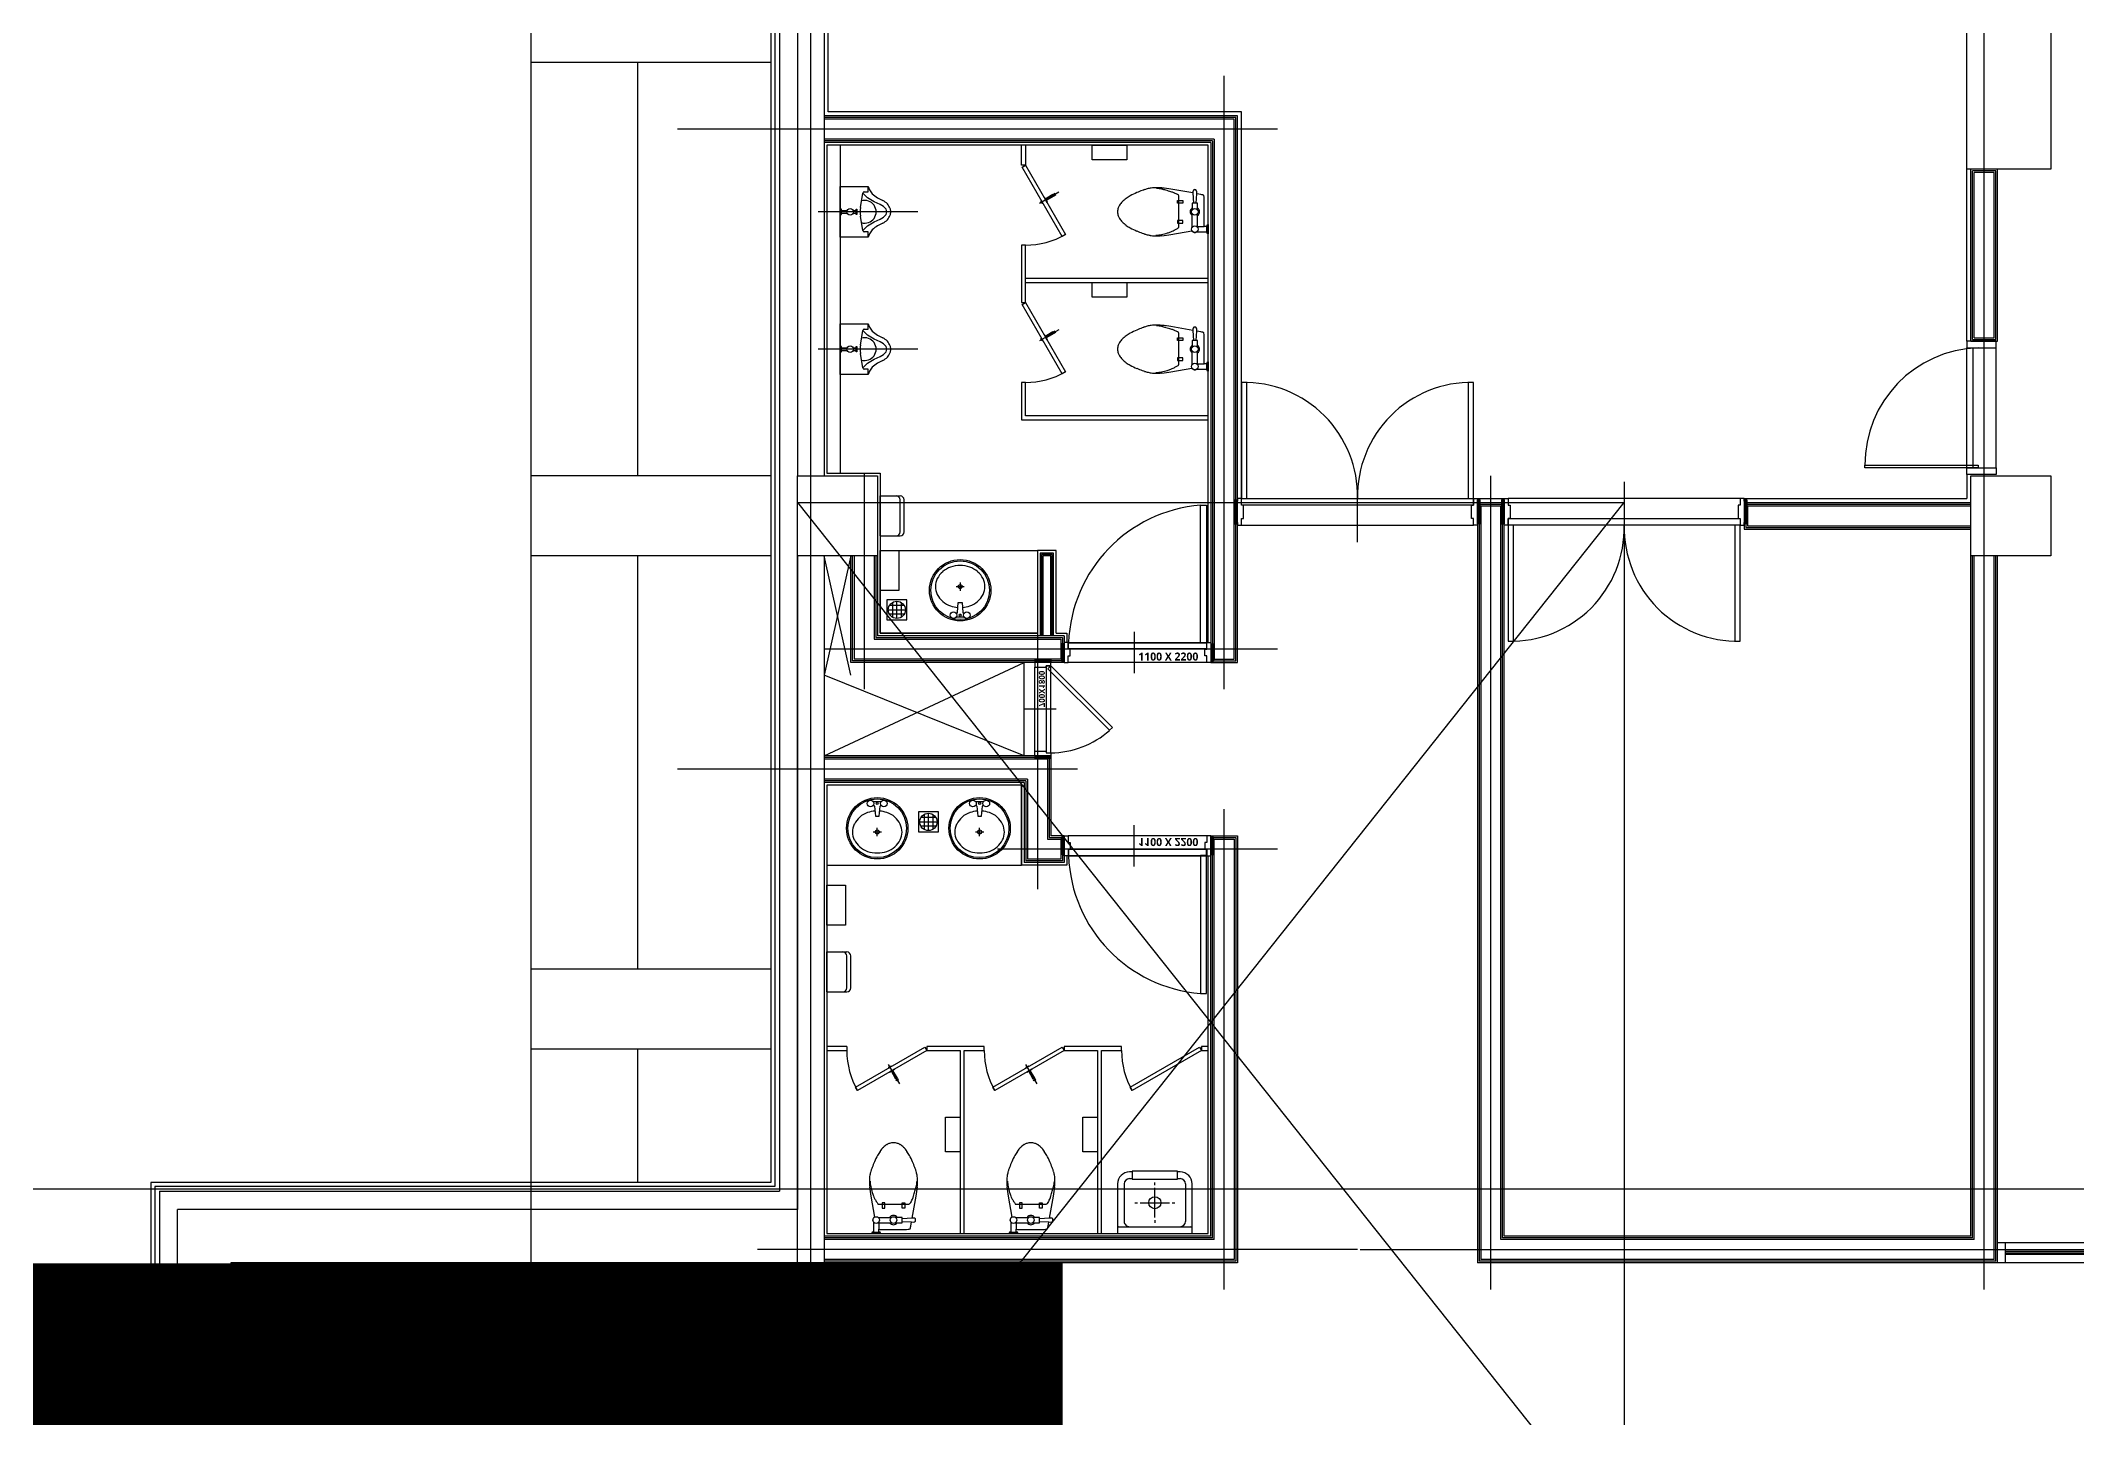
# Model space of a CAD drawing. Header units: millimetres. Extents: x 0 to 356400, y 0 to 68257.
# Drawn here: x 243047 to 243658, y 6732 to 7144 of the extents above; entities that cross this region are included whole.
import ezdxf
from ezdxf.enums import TextEntityAlignment as Align

# ---------------------------------------------------------------- set-up
doc = ezdxf.new("R2010")
doc.units = ezdxf.units.MM
doc.header["$LTSCALE"] = 75
doc.layers.add('8', color=8, linetype='Continuous')
doc.layers.add('G(그리드1)', color=185, linetype='Continuous', plot=False)
doc.styles.add('SHP-나눔bo', font='')
doc.styles.get('SHP-나눔bo').set_extended_font_data('NanumGothic', bold=True)

# ---------------------------------------------------------------- blocks, each defined once
blk = doc.blocks.new('G$C7369CDF7')
at = {"layer": '8'}
for p, q in [((14630, 15770), (14630, 38250)), ((14580, 34380), (14580, 20550)), ((14730, 34380), (14730, 20550)), ((14643, 20610), (14643, 21690)), ((14655, 20610), (14655, 21690)), ((14667, 20610), (14667, 21690)), ((2030, 20950), (6530, 20950)), ((6530, 20950), (6530, 20320)), ((8830, 20350), (8830, 20950)), ((8830, 20950), (9430, 20950)), ((9430, 20950), (9430, 20350)), ((14730, 20610), (14580, 20610)), ((7820, 20550), (6530, 20550)), ((6530, 20550), (6530, 20350)), ((7808, 20537), (6543, 20537)), ((6543, 20537), (6543, 20362)), ((7795, 20525), (6555, 20525)), ((6555, 20525), (6555, 20375)), ((7795, 20375), (7795, 20525)), ((7808, 20362), (7808, 20537)), ((7820, 20350), (7820, 20550)), ((7870, 20540), (7820, 20540)), ((7820, 20540), (7820, 20320)), ((8770, 20540), (7870, 20540)), ((7870, 20320), (7870, 20540)), ((8770, 20320), (8770, 20540)), ((8770, 20540), (8820, 20540)), ((8820, 20540), (8820, 20320)), ((14730, 20550), (9430, 20550)), ((14718, 20537), (9430, 20537)), ((14705, 20525), (9430, 20525)), ((14705, 20525), (14705, 16675)), ((14718, 20537), (14718, 16662)), ((14730, 20550), (14730, 16650)), ((14930, 20450), (530, 20450)), ((6530, 20320), (2030, 20320)), ((7820, 20350), (6530, 20350)), ((6530, 20350), (6530, 20320)), ((7820, 20320), (6530, 20320)), ((7808, 20362), (6543, 20362)), ((7795, 20375), (6555, 20375)), ((7820, 20320), (7870, 20320)), ((7870, 20365), (8770, 20365)), ((8770, 20320), (7870, 20320)), ((8750, 20404), (8770, 20404)), ((8750, 19554), (8750, 20404)), ((8770, 20404), (8770, 19554)), ((8820, 20320), (8770, 20320)), ((8820, 20320), (9000, 20320)), ((9430, 20350), (8830, 20350)), ((9000, 18650), (9000, 20320)), ((9030, 18650), (9030, 20350)), ((9043, 18662), (9043, 20350)), ((9055, 18675), (9055, 20350)), ((9205, 18675), (9205, 20350)), ((9218, 18662), (9218, 20350)), ((9230, 18650), (9230, 20350)), ((14555, 20375), (9430, 20375)), ((14543, 20362), (9430, 20362)), ((14530, 20350), (9430, 20350)), ((14530, 20350), (14530, 16850)), ((14543, 20362), (14543, 16837)), ((14555, 20375), (14555, 16825)), ((8770, 19554), (8750, 19554)), ((9020, 18650), (9000, 18650)), ((9000, 18650), (9000, 18620)), ((9010, 18670), (9010, 18650)), ((9010, 18670), (9190, 18670)), ((9010, 18660), (9190, 18660)), ((9010, 18650), (9190, 18650)), ((9030, 18670), (9030, 18650)), ((9030, 18650), (9230, 18650)), ((9043, 18662), (9218, 18662)), ((9055, 18675), (9205, 18675)), ((9170, 18670), (9170, 18650)), ((9200, 18650), (9180, 18650)), ((9190, 18670), (9190, 18650)), ((9200, 18620), (9200, 18650)), ((9000, 18620), (9000, 16880)), ((9000, 18620), (9050, 18620)), ((9050, 18620), (9050, 18605)), ((9050, 18605), (9150, 18605)), ((9150, 16880), (9150, 18620)), ((9150, 18620), (9200, 18620)), ((9150, 18605), (9150, 18620)), ((9150, 18620), (9200, 18620)), ((10070, 18620), (9200, 18620)), ((9200, 18620), (9200, 18580)), ((9200, 18620), (9200, 16880)), ((9200, 18580), (10070, 18580)), ((10070, 18580), (10070, 18620)), ((8874, 17750), (9200, 17750)), ((9030, 11550), (16830, 17750)), ((16830, 11550), (9030, 17750)), ((9030, 11550), (9030, 17750)), ((9030, 17750), (16830, 17750)), ((9000, 16850), (9000, 16880)), ((9000, 16880), (9050, 16880)), ((9000, 16640), (9000, 16860)), ((9020, 16850), (9000, 16850)), ((9010, 16850), (9190, 16850)), ((9010, 16830), (9010, 16850)), ((9010, 16840), (9190, 16840)), ((9010, 16830), (9190, 16830)), ((9030, 16650), (9030, 16850)), ((14530, 16850), (9030, 16850)), ((9030, 16830), (9030, 16850)), ((9043, 16662), (9043, 16837)), ((14543, 16837), (9043, 16837)), ((9050, 16880), (9050, 16895)), ((9050, 16895), (9150, 16895)), ((9055, 16675), (9055, 16825)), ((14555, 16825), (9055, 16825)), ((9150, 16895), (9150, 16880)), ((9200, 16880), (9150, 16880)), ((9150, 16880), (9200, 16880)), ((9170, 16830), (9170, 16850)), ((9200, 16850), (9180, 16850)), ((9190, 16830), (9190, 16850)), ((10070, 16920), (9200, 16920)), ((9200, 16920), (9200, 16880)), ((9200, 16880), (10070, 16880)), ((9200, 16880), (9200, 16850)), ((10070, 16880), (10070, 16920)), ((14930, 16750), (8830, 16750)), ((9000, 16620), (9000, 16650)), ((9000, 16650), (9020, 16650)), ((9010, 16670), (9010, 16650)), ((9190, 16670), (9010, 16670)), ((9190, 16660), (9010, 16660)), ((9190, 16650), (9010, 16650)), ((9030, 16670), (9030, 16650)), ((9030, 16650), (14730, 16650)), ((9043, 16662), (14718, 16662)), ((9055, 16675), (14705, 16675)), ((9170, 16670), (9170, 16650)), ((9180, 16650), (9200, 16650)), ((9190, 16670), (9190, 16650)), ((9200, 16650), (9200, 16620)), ((9000, 16620), (8130, 16620)), ((8130, 16620), (8130, 16580)), ((8130, 16580), (9000, 16580)), ((9000, 16580), (9000, 16620)), ((9000, 14880), (9000, 16620)), ((9000, 16620), (9050, 16620)), ((9050, 16620), (9000, 16620)), ((9050, 16620), (9050, 14880)), ((9050, 16605), (9050, 16620)), ((9150, 16605), (9050, 16605)), ((9200, 16620), (9150, 16620)), ((9150, 16620), (9150, 16605)), ((9200, 14880), (9200, 16620)), ((9327, 15750), (9000, 15750)), ((14630, 15750), (14630, 11250)), ((6230, 15150), (6230, 10650)), ((10130, 15150), (10130, 11750)), ((11630, 15150), (11630, 13050)), ((9000, 14880), (6100, 14880)), ((6100, 14880), (6100, 11780)), ((6130, 14850), (6130, 11750)), ((10230, 14850), (6130, 14850)), ((6143, 14837), (6143, 11750)), ((10218, 14837), (6143, 14837)), ((6155, 14825), (6155, 11750)), ((10205, 14825), (6155, 14825)), ((9000, 14920), (8130, 14920)), ((8130, 14920), (8130, 14880)), ((8130, 14880), (9000, 14880)), ((9000, 14880), (9000, 14920)), ((9050, 14880), (9000, 14880)), ((9050, 14880), (9000, 14880)), ((9000, 14880), (9000, 14850)), ((9000, 14850), (9020, 14850)), ((9190, 14850), (9010, 14850)), ((9010, 14830), (9010, 14850)), ((9190, 14840), (9010, 14840)), ((9190, 14830), (9010, 14830)), ((9030, 14830), (9030, 14850)), ((9150, 14895), (9050, 14895)), ((9050, 14895), (9050, 14880)), ((9150, 14880), (9150, 14895)), ((9200, 14880), (9150, 14880)), ((9170, 14830), (9170, 14850)), ((9180, 14850), (9200, 14850)), ((9190, 14830), (9190, 14850)), ((9200, 14850), (9200, 14880)), ((10205, 14675), (10205, 14825)), ((10218, 14662), (10218, 14837)), ((10230, 14650), (10230, 14850)), ((11530, 14650), (11530, 14850)), ((11530, 14850), (14730, 14850)), ((11543, 14662), (11543, 14837)), ((11543, 14837), (14718, 14837)), ((11555, 14675), (11555, 14825)), ((11555, 14825), (14705, 14825)), ((14705, 14825), (14705, 11750)), ((14718, 14837), (14718, 11750)), ((14730, 14850), (14730, 11750)), ((10430, 14750), (5830, 14750)), ((6305, 14675), (6305, 11750)), ((6305, 14675), (10205, 14675)), ((6318, 14662), (6318, 11750)), ((6318, 14662), (10218, 14662)), ((10090, 14670), (10220, 14670)), ((10090, 14650), (10090, 14670)), ((10090, 14660), (10220, 14660)), ((10110, 14650), (10110, 14670)), ((10200, 14650), (10200, 14670)), ((10220, 14650), (10220, 14670)), ((14930, 14750), (11330, 14750)), ((11670, 14670), (11540, 14670)), ((11540, 14650), (11540, 14670)), ((11670, 14660), (11540, 14660)), ((14543, 14662), (11543, 14662)), ((14555, 14675), (11555, 14675)), ((11560, 14650), (11560, 14670)), ((11650, 14650), (11650, 14670)), ((11670, 14650), (11670, 14670)), ((14543, 14662), (14543, 11750)), ((14555, 14675), (14555, 11750)), ((6330, 14650), (6330, 11750)), ((6330, 14650), (10230, 14650)), ((10080, 14630), (6350, 14630)), ((6350, 14630), (6350, 11770)), ((6709, 14516), (6680, 14350)), ((6715, 14544), (6700, 14545)), ((6700, 14515), (6709, 14516)), ((6709, 14516), (6785, 14520)), ((6720, 14575), (6715, 14544)), ((6785, 14540), (6715, 14544)), ((6850, 14600), (6775, 14600)), ((6835, 14550), (6785, 14550)), ((6785, 14550), (6785, 14510)), ((6785, 14510), (6835, 14510)), ((6925, 14600), (6850, 14600)), ((6965, 14550), (6865, 14550)), ((6965, 14510), (6865, 14510)), ((6945, 14630), (7015, 14630)), ((6945, 14630), (6950, 14620)), ((6950, 14620), (6960, 14620)), ((7000, 14620), (6960, 14620)), ((6960, 14620), (6960, 14599)), ((6960, 14545), (6960, 14599)), ((7020, 14350), (6992, 14508)), ((7000, 14545), (7000, 14620)), ((7000, 14620), (7010, 14620)), ((7010, 14620), (7015, 14630)), ((7350, 14630), (7350, 13260)), ((7380, 13260), (7380, 14630)), ((7739, 14516), (7710, 14350)), ((7745, 14544), (7730, 14545)), ((7730, 14515), (7739, 14516)), ((7739, 14516), (7815, 14520)), ((7750, 14575), (7745, 14544)), ((7815, 14540), (7745, 14544)), ((7880, 14600), (7805, 14600)), ((7865, 14550), (7815, 14550)), ((7815, 14550), (7815, 14510)), ((7815, 14510), (7865, 14510)), ((7955, 14600), (7880, 14600)), ((7995, 14550), (7895, 14550)), ((7995, 14510), (7895, 14510)), ((7975, 14630), (8045, 14630)), ((7975, 14630), (7980, 14620)), ((7980, 14620), (7990, 14620)), ((8030, 14620), (7990, 14620)), ((7990, 14620), (7990, 14599)), ((7990, 14545), (7990, 14599)), ((8050, 14350), (8022, 14508)), ((8030, 14545), (8030, 14620)), ((8030, 14620), (8040, 14620)), ((8040, 14620), (8045, 14630)), ((8380, 14630), (8380, 13260)), ((8410, 13230), (8410, 14630)), ((9049, 14617), (10083, 14617)), ((9049, 14572), (9049, 14617)), ((10083, 14572), (9049, 14572)), ((10080, 14620), (10080, 14650)), ((10080, 14650), (10100, 14650)), ((10080, 13580), (10080, 14620)), ((10130, 14620), (10080, 14620)), ((10083, 14617), (10083, 14572)), ((10083, 13583), (10083, 14617)), ((10083, 14617), (10128, 14617)), ((10090, 14650), (10220, 14650)), ((10128, 14617), (10128, 13583)), ((10130, 14605), (10130, 14620)), ((10180, 14605), (10130, 14605)), ((10230, 14620), (10180, 14620)), ((10180, 14620), (10180, 14605)), ((10210, 14650), (10230, 14650)), ((10230, 14650), (10230, 14620)), ((10230, 14620), (10230, 13580)), ((14530, 14650), (11530, 14650)), ((11550, 14650), (11530, 14650)), ((11530, 14650), (11530, 14620)), ((11530, 14620), (11530, 13580)), ((11530, 14620), (11580, 14620)), ((11670, 14650), (11540, 14650)), ((11580, 14620), (11580, 14605)), ((11580, 14605), (11630, 14605)), ((11630, 14605), (11630, 14620)), ((11630, 14620), (11680, 14620)), ((11632, 14617), (11632, 13583)), ((11677, 14617), (11632, 14617)), ((11680, 14650), (11660, 14650)), ((12711, 14617), (11677, 14617)), ((11677, 14617), (11677, 14572)), ((11677, 13583), (11677, 14617)), ((11677, 14572), (12711, 14572)), ((11680, 14620), (11680, 14650)), ((14510, 14630), (11680, 14630)), ((11680, 13580), (11680, 14620)), ((12711, 14572), (12711, 14617)), ((13110, 14630), (13110, 14580)), ((13110, 14580), (13140, 14580)), ((13114, 14565), (13140, 14580)), ((13414, 14045), (13114, 14565)), ((13140, 14580), (13140, 14630)), ((13140, 14580), (13440, 14060)), ((14510, 14510), (14140, 14510)), ((14510, 11770), (14510, 14630)), ((14510, 13950), (14510, 14510)), ((14530, 14650), (14530, 11750)), ((6850, 14410), (6735, 14410)), ((6765, 14400), (6765, 14440)), ((6765, 14440), (6785, 14440)), ((6785, 14400), (6765, 14400)), ((6785, 14440), (6785, 14400)), ((6965, 14410), (6850, 14410)), ((6915, 14440), (6915, 14400)), ((6935, 14440), (6915, 14440)), ((6915, 14400), (6935, 14400)), ((6935, 14400), (6935, 14440)), ((7880, 14410), (7765, 14410)), ((7795, 14400), (7795, 14440)), ((7795, 14440), (7815, 14440)), ((7815, 14400), (7795, 14400)), ((7815, 14440), (7815, 14400)), ((7995, 14410), (7880, 14410)), ((7945, 14440), (7945, 14400)), ((7965, 14440), (7945, 14440)), ((7945, 14400), (7965, 14400)), ((7965, 14400), (7965, 14440)), ((14050, 14400), (14045, 14400)), ((14045, 14400), (14045, 14060)), ((14050, 14420), (14050, 14400)), ((14105, 14400), (14050, 14400)), ((14100, 14400), (14100, 14420)), ((14105, 14060), (14105, 14400)), ((14140, 14460), (14420, 14460)), ((14280, 14360), (14280, 14380)), ((14460, 13960), (14460, 14500)), ((14150, 14230), (14130, 14230)), ((14390, 14230), (14170, 14230)), ((14280, 14120), (14280, 14340)), ((14410, 14230), (14430, 14230)), ((10000, 14075), (10310, 14075)), ((11760, 14075), (11450, 14075)), ((13440, 14060), (13414, 14045)), ((14045, 14060), (14050, 14060)), ((14050, 14060), (14105, 14060)), ((14050, 14060), (14050, 14040)), ((14100, 14040), (14100, 14060)), ((14280, 14080), (14280, 14100)), ((6350, 14020), (6460, 14020)), ((6350, 13760), (6350, 14020)), ((6460, 14020), (6460, 13760)), ((7380, 14020), (7490, 14020)), ((7380, 13760), (7380, 14020)), ((7490, 14020), (7490, 13760)), ((10716, 13912), (10254, 13450)), ((10716, 13912), (10738, 13891)), ((13140, 13980), (13110, 13980)), ((13110, 13980), (13110, 13550)), ((13140, 13830), (13140, 13980)), ((14140, 14000), (14420, 14000)), ((14140, 13950), (14510, 13950)), ((6460, 13760), (6350, 13760)), ((7490, 13760), (7380, 13760)), ((10738, 13891), (10276, 13428)), ((14510, 13830), (13140, 13830)), ((13140, 13800), (14510, 13800)), ((13140, 13550), (13140, 13800)), ((13640, 13690), (13640, 13800)), ((13640, 13800), (13900, 13800)), ((13900, 13800), (13900, 13690)), ((10180, 13595), (10130, 13595)), ((10130, 13595), (10130, 13580)), ((10180, 13580), (10180, 13595)), ((11030, 13650), (11030, 10650)), ((11580, 13580), (11580, 13595)), ((11580, 13595), (11630, 13595)), ((11630, 13595), (11630, 13580)), ((13900, 13690), (13640, 13690)), ((6500, 13260, 0), (7020, 13560, 0)), ((7035, 13534, 0), (6515, 13234, 0)), ((6704, 13510, 0), (6787, 13365, 0)), ((6714, 13479, 0), (6725, 13486, 0)), ((6714, 13479, 0), (6719, 13471, 0)), ((6719, 13471, 0), (6730, 13478, 0)), ((6720, 13472, 0), (6723, 13466, 0)), ((6721, 13466, 0), (6733, 13472, 0)), ((6721, 13466, 0), (6755, 13408, 0)), ((6725, 13486, 0), (6730, 13478, 0)), ((6729, 13477, 0), (6732, 13472, 0)), ((6733, 13472, 0), (6766, 13415, 0)), ((7020, 13560, 0), (7035, 13534, 0)), ((7530, 13260, 0), (8050, 13560, 0)), ((8065, 13534, 0), (7545, 13234, 0)), ((7734, 13510, 0), (7817, 13365, 0)), ((7744, 13479, 0), (7755, 13486, 0)), ((7744, 13479, 0), (7749, 13471, 0)), ((7749, 13471, 0), (7760, 13478, 0)), ((7750, 13472, 0), (7753, 13466, 0)), ((7751, 13466, 0), (7763, 13472, 0)), ((7751, 13466, 0), (7785, 13408, 0)), ((7755, 13486, 0), (7760, 13478, 0)), ((7759, 13477, 0), (7762, 13472, 0)), ((7763, 13472, 0), (7796, 13415, 0)), ((8050, 13560, 0), (8065, 13534, 0)), ((10010, 13490), (9390, 13490)), ((9390, 13490), (9390, 13350)), ((10030, 13470), (9410, 13470)), ((9410, 13470), (9410, 13370)), ((10030, 13461), (9420, 13461)), ((9420, 13461), (9420, 13380)), ((10030, 13451), (9429, 13451)), ((9429, 13451), (9429, 13389)), ((10010, 13490), (10010, 13570)), ((10010, 13570), (10080, 13570)), ((10030, 13550), (10030, 12150)), ((10030, 13550), (10230, 13550)), ((10043, 12138), (10043, 13537)), ((10043, 13537), (10218, 13537)), ((10055, 12125), (10055, 13525)), ((10055, 13525), (10205, 13525)), ((10130, 13580), (10080, 13580)), ((10080, 13580), (10080, 13550)), ((10080, 13550), (10100, 13550)), ((10128, 13583), (10083, 13583)), ((10090, 13550), (10090, 13530)), ((10090, 13550), (10220, 13550)), ((10090, 13540), (10220, 13540)), ((10090, 13530), (10220, 13530)), ((10110, 13550), (10110, 13530)), ((10230, 13580), (10180, 13580)), ((10200, 13550), (10200, 13530)), ((10205, 13525), (10205, 11975)), ((10210, 13550), (10230, 13550)), ((10210, 13450), (10230, 13450)), ((10210, 13450), (10210, 13330)), ((10210, 13440), (10230, 13440)), ((10218, 13537), (10218, 11963)), ((10220, 13550), (10220, 13530)), ((10220, 13450), (10220, 13330)), ((10230, 13550), (10230, 13580)), ((10230, 13550), (10230, 11950)), ((10254, 13450), (10230, 13450)), ((10230, 13450), (10230, 13330)), ((10230, 13450), (10230, 13330)), ((10254, 13450), (10276, 13428)), ((10254, 13415), (10254, 13450)), ((10254, 13450), (10254, 13415)), ((10907, 13450), (10254, 13450)), ((10580, 13490), (10580, 13252)), ((10907, 13415), (10907, 13450)), ((10907, 13450), (10930, 13450)), ((10907, 13415), (10907, 13450)), ((10930, 13450), (10930, 11750)), ((10930, 13450), (11530, 13450)), ((10930, 13450), (10950, 13450)), ((10930, 13450), (10930, 13330)), ((10930, 13440), (10930, 13330)), ((10930, 13440), (10950, 13440)), ((10940, 13450), (10940, 13330)), ((10943, 13438), (10943, 11750)), ((10943, 13438), (11543, 13438)), ((10950, 13450), (10950, 13330)), ((11530, 13550), (11530, 13580)), ((11530, 13580), (11580, 13580)), ((11530, 13550), (11530, 13450)), ((11530, 13550), (11730, 13550)), ((11550, 13550), (11530, 13550)), ((11540, 13550), (11540, 13530)), ((11670, 13550), (11540, 13550)), ((11670, 13540), (11540, 13540)), ((11670, 13530), (11540, 13530)), ((11543, 13438), (11543, 13537)), ((11543, 13537), (11718, 13537)), ((11555, 13425), (11555, 13525)), ((11555, 13525), (11705, 13525)), ((11560, 13550), (11560, 13530)), ((11630, 13580), (11680, 13580)), ((11632, 13583), (11677, 13583)), ((11650, 13550), (11650, 13530)), ((11680, 13550), (11660, 13550)), ((11670, 13550), (11670, 13530)), ((11680, 13580), (11680, 13550)), ((11680, 13570), (11750, 13570)), ((11705, 13525), (11705, 13275)), ((11718, 13537), (11718, 13263)), ((11730, 13550), (11730, 13250)), ((11750, 13570), (11750, 13230)), ((13110, 13550), (13140, 13550)), ((13114, 13535, 0), (13140, 13550, 0)), ((13414, 13015, 0), (13114, 13535, 0)), ((13140, 13550, 0), (13440, 13030, 0)), ((14396, 13441), (14230, 13470)), ((14395, 13450), (14396, 13441)), ((14396, 13441), (14400, 13365)), ((14420, 13365), (14424, 13436)), ((14424, 13436), (14425, 13450)), ((14455, 13430), (14424, 13436)), ((6742, 13401, 0), (6779, 13422, 0)), ((6742, 13400, 0), (6780, 13421, 0)), ((6742, 13401, 0), (6742, 13400, 0)), ((6767, 13379, 0), (6785, 13390, 0)), ((6768, 13377, 0), (6767, 13379, 0)), ((6787, 13388, 0), (6768, 13377, 0)), ((6768, 13377, 0), (6771, 13376, 0)), ((6786, 13385, 0), (6771, 13376, 0)), ((6779, 13422, 0), (6780, 13421, 0)), ((6787, 13388, 0), (6785, 13390, 0)), ((6787, 13388, 0), (6786, 13385, 0)), ((7772, 13401, 0), (7809, 13422, 0)), ((7772, 13400, 0), (7810, 13421, 0)), ((7772, 13401, 0), (7772, 13400, 0)), ((7797, 13379, 0), (7815, 13390, 0)), ((7798, 13377, 0), (7797, 13379, 0)), ((7817, 13388, 0), (7798, 13377, 0)), ((7798, 13377, 0), (7801, 13376, 0)), ((7816, 13385, 0), (7801, 13376, 0)), ((7809, 13422, 0), (7810, 13421, 0)), ((7817, 13388, 0), (7815, 13390, 0)), ((7817, 13388, 0), (7816, 13385, 0)), ((9390, 13350), (10030, 13350)), ((9390, 12170), (9390, 13350)), ((9390, 13350), (10010, 13350)), ((9410, 13370), (10030, 13370)), ((9420, 13380), (10030, 13380)), ((9429, 13389), (10030, 13389)), ((9830, 13350), (11930, 13350)), ((10010, 12170), (10010, 13350)), ((10010, 13350), (10010, 12170)), ((10210, 13350), (10230, 13350)), ((10210, 13330), (10230, 13330)), ((10230, 13330), (10265, 13330)), ((10265, 13415), (10254, 13415)), ((10254, 13415), (10907, 13415)), ((10265, 13330), (10265, 13415)), ((10913, 13330), (10265, 13330)), ((10895, 13415), (10907, 13415)), ((10895, 13330), (10895, 13415)), ((10930, 13330), (10895, 13330)), ((10930, 13350), (10950, 13350)), ((10930, 13330), (10950, 13330)), ((10955, 13425), (10955, 11750)), ((10955, 13425), (11555, 13425)), ((13390, 13347, 0), (13245, 13263, 0)), ((13257, 13282, 0), (13259, 13284, 0)), ((13257, 13282, 0), (13257, 13280, 0)), ((13268, 13264, 0), (13257, 13282, 0)), ((13259, 13284, 0), (13270, 13265, 0)), ((13281, 13308, 0), (13280, 13308, 0)), ((13280, 13308, 0), (13302, 13271, 0)), ((13281, 13308, 0), (13303, 13271, 0)), ((13346, 13329, 0), (13288, 13296, 0)), ((13353, 13317, 0), (13295, 13284, 0)), ((13346, 13329, 0), (13353, 13317, 0)), ((13352, 13330, 0), (13347, 13327, 0)), ((13360, 13337, 0), (13351, 13332, 0)), ((13351, 13332, 0), (13358, 13320, 0)), ((13357, 13321, 0), (13352, 13318, 0)), ((13366, 13325, 0), (13358, 13320, 0)), ((13360, 13337, 0), (13366, 13325, 0)), ((14280, 13365), (14280, 13385)), ((14280, 13385), (14320, 13385)), ((14320, 13365), (14280, 13365)), ((14290, 13300), (14290, 13415)), ((14290, 13185), (14290, 13300)), ((14320, 13385), (14320, 13365)), ((14430, 13365), (14390, 13365)), ((14390, 13365), (14390, 13315)), ((14390, 13185), (14390, 13285)), ((14430, 13315), (14430, 13365)), ((14430, 13185), (14430, 13285)), ((14480, 13300), (14480, 13375)), ((14480, 13225), (14480, 13300)), ((6350, 13260), (6500, 13260)), ((6500, 13230), (6350, 13230)), ((6500, 13260), (6500, 13230)), ((6515, 13234, 0), (6500, 13260, 0)), ((7100, 13260), (7100, 13230)), ((7530, 13260), (7100, 13260)), ((7100, 13230), (7530, 13230)), ((7530, 13230), (7530, 13260)), ((7545, 13234, 0), (7530, 13260, 0)), ((8130, 13260), (8130, 13230)), ((8380, 13260), (8130, 13260)), ((8130, 13230), (8410, 13230)), ((10930, 13250), (10230, 13250)), ((10930, 11750), (10230, 13250)), ((10930, 13250), (10325, 11750)), ((11105, 13275), (11105, 11750)), ((11105, 13275), (11705, 13275)), ((11118, 13263), (11118, 11750)), ((11118, 13263), (11718, 13263)), ((11130, 13250), (11130, 11750)), ((11130, 13250), (11730, 13250)), ((11150, 13230), (11150, 11770)), ((11150, 13230), (11750, 13230)), ((11750, 13230), (11150, 13230)), ((11150, 13230), (11150, 11770)), ((11750, 11770), (11750, 13230)), ((13265, 13264, 0), (13257, 13280, 0)), ((13268, 13264, 0), (13265, 13264, 0)), ((13268, 13264, 0), (13270, 13265, 0)), ((13303, 13271, 0), (13302, 13271, 0)), ((14230, 13130), (14388, 13158)), ((14320, 13235), (14280, 13235)), ((14280, 13235), (14280, 13215)), ((14280, 13215), (14320, 13215)), ((14320, 13215), (14320, 13235)), ((14425, 13190), (14479, 13190)), ((14425, 13150), (14500, 13150)), ((14500, 13190), (14479, 13190)), ((14510, 13205), (14500, 13200)), ((14500, 13200), (14500, 13190)), ((14500, 13150), (14500, 13190)), ((14500, 13150), (14500, 13140)), ((14500, 13140), (14510, 13135)), ((14510, 13205), (14510, 13135)), ((13440, 13030, 0), (13414, 13015, 0)), ((11273, 12887), (11273, 12945)), ((11301, 12942), (11301, 12945)), ((11301, 12887), (11301, 12890)), ((11382, 12930), (11306, 12937)), ((11306, 12895), (11382, 12902)), ((11382, 12902), (11382, 12930)), ((11531, 12916), (11469, 12916)), ((11500, 12885), (11500, 12947)), ((13140, 12950), (13110, 12950)), ((13110, 12950), (13110, 12520)), ((13140, 12800), (13140, 12950)), ((9630, 12770), (9692, 12770)), ((9660, 12739), (9660, 12801)), ((9779, 12784), (9855, 12791)), ((9779, 12756), (9779, 12784)), ((9855, 12749), (9779, 12756)), ((9860, 12796), (9860, 12799)), ((9860, 12741), (9860, 12744)), ((9888, 12741), (9888, 12799)), ((14510, 12800), (13140, 12800)), ((13140, 12770), (14510, 12770)), ((13140, 12520), (13140, 12770)), ((13640, 12660), (13640, 12770)), ((13640, 12770), (13900, 12770)), ((13900, 12770), (13900, 12660)), ((11350, 12607), (11350, 12457)), ((11500, 12607), (11350, 12607)), ((11489, 12532), (11360, 12532)), ((11369, 12565), (11481, 12565)), ((11392, 12588), (11392, 12476)), ((11425, 12468), (11425, 12597)), ((11457, 12588), (11457, 12476)), ((11500, 12457), (11500, 12607)), ((13110, 12520), (13140, 12520)), ((13114, 12505, 0), (13140, 12520, 0)), ((13140, 12520, 0), (13440, 12000, 0)), ((13900, 12660), (13640, 12660)), ((6850, 12452), (6850, 11705)), ((7880, 12452), (7880, 11705)), ((9760, 12370), (9760, 12220)), ((9910, 12370), (9760, 12370)), ((9910, 12220), (9910, 12370)), ((11350, 12457), (11500, 12457)), ((11369, 12500), (11481, 12500)), ((13414, 11985, 0), (13114, 12505, 0)), ((14396, 12411), (14230, 12440)), ((14290, 12270), (14290, 12385)), ((14395, 12420), (14396, 12411)), ((14396, 12411), (14400, 12335)), ((14420, 12335), (14424, 12406)), ((14424, 12406), (14425, 12420)), ((14455, 12400), (14424, 12406)), ((6830, 12215), (6810, 12195)), ((6850, 12220), (6830, 12215)), ((6870, 12215), (6850, 12220)), ((6890, 12195), (6870, 12215)), ((7860, 12215), (7840, 12195)), ((7880, 12220), (7860, 12215)), ((7900, 12215), (7880, 12220)), ((7920, 12195), (7900, 12215)), ((8980, 12170), (8980, 12320)), ((9250, 12350), (9010, 12350)), ((9250, 12320), (9010, 12320)), ((9280, 12170), (9280, 12320)), ((9390, 12170), (9390, 12310)), ((9390, 12310), (9690, 12310)), ((9690, 12310), (9690, 12170)), ((9760, 12220), (9910, 12220)), ((9900, 12295), (9771, 12295)), ((9779, 12327), (9891, 12327)), ((9779, 12263), (9891, 12263)), ((9803, 12351), (9803, 12239)), ((9835, 12230), (9835, 12360)), ((9867, 12351), (9867, 12239)), ((13390, 12317, 0), (13245, 12233, 0)), ((13257, 12252, 0), (13259, 12254, 0)), ((13257, 12252, 0), (13257, 12250, 0)), ((13268, 12234, 0), (13257, 12252, 0)), ((13265, 12234, 0), (13257, 12250, 0)), ((13259, 12254, 0), (13270, 12235, 0)), ((13268, 12234, 0), (13265, 12234, 0)), ((13268, 12234, 0), (13270, 12235, 0)), ((13281, 12278, 0), (13280, 12278, 0)), ((13280, 12278, 0), (13302, 12241, 0)), ((13281, 12278, 0), (13303, 12241, 0)), ((13346, 12299, 0), (13288, 12266, 0)), ((13353, 12287, 0), (13295, 12254, 0)), ((13303, 12241, 0), (13302, 12241, 0)), ((13346, 12299, 0), (13353, 12287, 0)), ((13352, 12300, 0), (13347, 12297, 0)), ((13360, 12307, 0), (13351, 12302, 0)), ((13351, 12302, 0), (13358, 12290, 0)), ((13357, 12291, 0), (13352, 12288, 0)), ((13366, 12295, 0), (13358, 12290, 0)), ((13360, 12307, 0), (13366, 12295, 0)), ((14280, 12335), (14280, 12355)), ((14280, 12355), (14320, 12355)), ((14320, 12335), (14280, 12335)), ((14290, 12155), (14290, 12270)), ((14320, 12355), (14320, 12335)), ((14430, 12335), (14390, 12335)), ((14390, 12335), (14390, 12285)), ((14390, 12155), (14390, 12255)), ((14430, 12285), (14430, 12335)), ((14430, 12155), (14430, 12255)), ((14480, 12270), (14480, 12345)), ((14480, 12195), (14480, 12270)), ((6700, 12080), (6660, 12080)), ((6660, 11870), (6660, 12080)), ((6700, 12050), (6700, 12080)), ((6745, 12075), (6710, 12040)), ((6775, 12125), (6745, 12075)), ((6795, 12170), (6775, 12125)), ((6810, 12195), (6795, 12170)), ((6905, 12170), (6890, 12195)), ((6925, 12125), (6905, 12170)), ((6955, 12075), (6925, 12125)), ((6990, 12040), (6955, 12075)), ((7040, 12080), (7000, 12080)), ((7000, 12080), (7000, 12050)), ((7040, 12080), (7040, 11870)), ((7730, 12080), (7690, 12080)), ((7690, 11870), (7690, 12080)), ((7730, 12050), (7730, 12080)), ((7775, 12075), (7740, 12040)), ((7805, 12125), (7775, 12075)), ((7825, 12170), (7805, 12125)), ((7840, 12195), (7825, 12170)), ((7935, 12170), (7920, 12195)), ((7955, 12125), (7935, 12170)), ((7985, 12075), (7955, 12125)), ((8020, 12040), (7985, 12075)), ((8070, 12080), (8030, 12080)), ((8030, 12080), (8030, 12050)), ((8070, 12080), (8070, 11870)), ((8810, 11770), (8810, 12170)), ((8810, 12170), (10010, 12170)), ((8830, 11550), (8830, 12150)), ((8830, 12150), (9430, 12150)), ((9280, 12170), (8980, 12170)), ((9690, 12170), (9390, 12170)), ((10010, 12170), (9390, 12170)), ((9430, 12150), (10030, 12150)), ((9430, 12150), (9430, 11550)), ((9430, 12138), (10043, 12138)), ((9430, 12125), (10055, 12125)), ((11273, 12119), (11273, 12178)), ((11301, 12175), (11301, 12178)), ((11301, 12119), (11301, 12122)), ((11382, 12162), (11306, 12170)), ((11306, 12127), (11382, 12134)), ((11382, 12134), (11382, 12162)), ((11531, 12148), (11469, 12148)), ((11500, 12117), (11500, 12179)), ((14230, 12100), (14388, 12128)), ((14320, 12205), (14280, 12205)), ((14280, 12205), (14280, 12185)), ((14280, 12185), (14320, 12185)), ((14320, 12185), (14320, 12205)), ((14425, 12160), (14479, 12160)), ((14425, 12120), (14500, 12120)), ((14500, 12160), (14479, 12160)), ((14510, 12175), (14500, 12170)), ((14500, 12170), (14500, 12160)), ((14500, 12120), (14500, 12160)), ((14500, 12120), (14500, 12110)), ((14500, 12110), (14510, 12105)), ((14510, 12175), (14510, 12105)), ((6819, 12022), (6710, 12040)), ((6830, 11990), (6830, 11995)), ((6830, 11995), (6870, 11995)), ((6870, 11990), (6830, 11990)), ((6840, 11968), (6840, 11990)), ((6840, 11870), (6840, 11922)), ((6860, 11965), (6860, 11990)), ((6860, 11870), (6860, 11922)), ((6870, 11995), (6870, 11990)), ((6990, 12040), (6882, 12022)), ((7849, 12022), (7740, 12040)), ((7860, 11990), (7860, 11995)), ((7860, 11995), (7900, 11995)), ((7900, 11990), (7860, 11990)), ((7870, 11968), (7870, 11990)), ((7870, 11870), (7870, 11922)), ((7890, 11965), (7890, 11990)), ((7890, 11870), (7890, 11922)), ((7900, 11995), (7900, 11990)), ((8020, 12040), (7912, 12022)), ((8810, 12050), (10430, 12050)), ((9430, 11975), (10205, 11975)), ((10218, 11963), (9430, 11963)), ((10325, 11950), (9430, 11750)), ((9430, 11950), (10325, 11750)), ((10230, 11950), (9430, 11950)), ((11900, 11770), (11900, 11910)), ((11900, 11910), (12200, 11910)), ((12200, 11910), (12200, 11770)), ((12400, 11770), (12400, 11920)), ((12670, 11950), (12430, 11950)), ((12670, 11920), (12430, 11920)), ((12700, 11770), (12700, 11920)), ((13110, 11920), (13110, 11770)), ((13110, 11920), (13140, 11920)), ((13140, 11770), (13140, 11920)), ((13440, 12000, 0), (13414, 11985, 0)), ((6100, 11780), (3560, 11780)), ((6350, 11870), (8810, 11870)), ((6350, 11770), (8810, 11770)), ((7040, 11870), (6660, 11870)), ((6870, 11880), (6830, 11880)), ((6830, 11880), (6830, 11870)), ((6870, 11870), (6870, 11880)), ((8070, 11870), (7690, 11870)), ((7900, 11880), (7860, 11880)), ((7860, 11880), (7860, 11870)), ((7900, 11870), (7900, 11880)), ((11150, 11770), (14510, 11770)), ((11150, 11770), (11750, 11770)), ((12200, 11770), (11900, 11770)), ((12700, 11770), (12400, 11770)), ((14750, 11650), (530, 11650)), ((2030, 11750), (8830, 11750)), ((8800, 11750), (8830, 11750)), ((9430, 11750), (14730, 11750)), ((14730, 11750), (14730, 7300)), ((2030, 11550), (8830, 11550)), ((9430, 11550), (8830, 11550)), ((16830, 11550), (9030, 11550)), ((9430, 11550), (14330, 11550)), ((14330, 11550), (14330, 6900)), ((1230, 11350), (14130, 11350)), ((1260, 11380), (14160, 11380)), ((1295, 11415), (14195, 11415)), ((5730, 11350), (5730, 9550)), ((8830, 11350), (8830, 10350)), ((9430, 11350), (9430, 10350)), ((12530, 11350), (12530, 9550)), ((13130, 11350), (13130, 9550)), ((14130, 11350), (14130, 6700)), ((14160, 11380), (14160, 6730)), ((14195, 6765), (14195, 11415)), ((5730, 10350), (8830, 10350)), ((8830, 10350), (8830, 9550)), ((9430, 10350), (12530, 10350)), ((9430, 10350), (9430, 9550)), ((13130, 10350), (14130, 10350)), ((1230, 9550), (16830, 9550)), ((1230, 9550), (14130, 9550)), ((17780, 9250), (15330, 9250)), ((14730, 7300), (16830, 7300)), ((16830, 6900), (14330, 6900)), ((14160, 6730), (16830, 6730)), ((14195, 6765), (16830, 6765)), ((14130, 6700), (16830, 6700))]:
    blk.add_line(p, q, dxfattribs=at)
for centre, radius in [((6850, 14530), 25), ((6980, 14530), 25), ((7880, 14530), 25), ((8010, 14530), 25), ((14280, 14230), 45), ((14410, 13300), 25), ((11473, 12916), 230), ((11473, 12916), 220), ((14410, 13170), 25), ((9688, 12770), 230), ((9688, 12770), 220), ((11287, 12966), 25), ((9874, 12820), 25), ((11287, 12866), 25), ((11287, 12916), 8), ((11500, 12916), 15), ((9660, 12770), 15), ((9874, 12720), 25), ((9874, 12770), 8), ((11425, 12532), 64.7), ((11473, 12148), 230), ((11473, 12148), 220), ((9835, 12295), 64.7), ((11287, 12198), 25), ((14410, 12270), 25), ((11287, 12098), 25), ((11287, 12148), 8), ((11500, 12148), 15), ((14410, 12140), 25), ((6850, 11945), 25), ((7880, 11945), 25)]:
    blk.add_circle(centre, radius, dxfattribs=at)
for centre, radius, start, end in [((8744, 20429), 874, 181.6081, 270.4388), ((9220, 18600), 850, 268.6521, 1.3479), ((9220, 16900), 850, 358.6521, 91.3479), ((8980, 16600), 850, 178.6521, 271.3479), ((8980, 14900), 850, 88.6521, 181.3479), ((6699, 14530), 15, 86.6335, 273.3665), ((6967, 14530), 251, 165.9638, 169.6403), ((6743, 14586), 20, 152.9263, 165.9638), ((6730, 14593), 5.01, 95.7106, 152.9263), ((6775, 14137), 463, 90, 95.7106), ((6850, 14530), 35, 34.8499, 145.1501), ((6850, 14530), 35, 214.8499, 325.1501), ((6925, 14137), 463, 85.6617, 90), ((6980, 14530), 25, 298.9372, 36.8699), ((7729, 14530), 15, 86.6335, 273.3665), ((7997, 14530), 251, 165.9638, 169.6403), ((7773, 14586), 20, 152.9263, 165.9638), ((7760, 14593), 5.01, 95.7106, 152.9263), ((7805, 14137), 463, 90, 95.7106), ((7880, 14530), 35, 34.8499, 145.1501), ((7880, 14530), 35, 214.8499, 325.1501), ((7955, 14137), 463, 85.6617, 90), ((8010, 14530), 25, 298.9372, 36.8699), ((10122, 14657), 1075, 184.5299, 267.8035), ((11639, 14657), 1075, 272.1965, 355.4701), ((14140, 14420), 90, 90, 180), ((14470, 14500), 10, 90, 180), ((7444, 14218), 775, 170.1534, 175.2364), ((7712, 14021), 1064, 161.9714, 164.0546), ((7236, 14176), 564, 159.444, 161.9714), ((6981, 14271), 291, 155.9278, 159.444), ((6765, 14368), 54.8, 135, 155.9278), ((6735, 14398), 12.3, 90, 135), ((6965, 14406), 3.54, 36.8699, 90), ((6829, 14304), 174, 29.5675, 36.8699), ((6567, 14156), 475, 26.5651, 29.5675), ((6721, 14233), 303, 22.8053, 26.5651), ((6784, 14259), 234, 15.9454, 22.8053), ((6257, 14218), 775, 4.7636, 9.8466), ((8474, 14218), 775, 170.1534, 175.2364), ((8742, 14021), 1064, 161.9714, 164.0546), ((8266, 14176), 564, 159.444, 161.9714), ((8011, 14271), 291, 155.9278, 159.444), ((7795, 14368), 54.8, 135, 155.9278), ((7765, 14398), 12.3, 90, 135), ((7995, 14406), 3.54, 36.8699, 90), ((7859, 14304), 174, 29.5675, 36.8699), ((7597, 14156), 475, 26.5651, 29.5675), ((7751, 14233), 303, 22.8053, 26.5651), ((7814, 14259), 234, 15.9454, 22.8053), ((7287, 14218), 775, 4.7636, 9.8466), ((14140, 14420), 40, 90, 180), ((14420, 14420), 40, 0, 90), ((7111, 14245), 441, 175.2364, 181.9723), ((6974, 14240), 304, 181.9723, 188.7462), ((6918, 14223), 244, 166.4166, 175.6013), ((7485, 14086), 828, 164.0546, 166.4166), ((6433, 14159), 599, 11.6565, 15.9454), ((6690, 14212), 337, 4.3987, 11.6565), ((6727, 14240), 304, 351.2538, 358.0277), ((6589, 14245), 441, 358.0277, 4.7636), ((8141, 14245), 441, 175.2364, 181.9723), ((8004, 14240), 304, 181.9723, 188.7462), ((7948, 14223), 244, 166.4166, 175.6013), ((8515, 14086), 828, 164.0546, 166.4166), ((7463, 14159), 599, 11.6565, 15.9454), ((7720, 14212), 337, 4.3987, 11.6565), ((7757, 14240), 304, 351.2538, 358.0277), ((7619, 14245), 441, 358.0277, 4.7636), ((6884, 14227), 213, 188.7462, 196.8361), ((7117, 14297), 456, 196.8361, 198.4349), ((7639, 14471), 1007, 198.4349, 199.5108), ((7220, 14323), 562, 199.5108, 203.9625), ((7517, 14455), 887, 203.9625, 207.5073), ((6923, 14145), 217, 207.5073, 216.8699), ((6778, 14145), 217, 323.1301, 332.4927), ((6184, 14455), 887, 332.4927, 336.0375), ((6480, 14323), 562, 336.0375, 340.4892), ((6061, 14471), 1007, 340.4892, 341.5651), ((6584, 14297), 456, 341.5651, 343.1639), ((6816, 14227), 213, 343.1639, 351.2538), ((7914, 14227), 213, 188.7462, 196.8361), ((8147, 14297), 456, 196.8361, 198.4349), ((8669, 14471), 1007, 198.4349, 199.5108), ((8250, 14323), 562, 199.5108, 203.9625), ((8547, 14455), 887, 203.9625, 207.5073), ((7953, 14145), 217, 207.5073, 216.8699), ((7808, 14145), 217, 323.1301, 332.4927), ((7214, 14455), 887, 332.4927, 336.0375), ((7510, 14323), 562, 336.0375, 340.4892), ((7091, 14471), 1007, 340.4892, 341.5651), ((7614, 14297), 456, 341.5651, 343.1639), ((7846, 14227), 213, 343.1639, 351.2538), ((13140, 14580), 600, 270, 300), ((6968, 14179), 273, 216.8699, 225.2192), ((6891, 14102), 165, 225.2192, 236.3099), ((6846, 14034), 82.6, 236.3099, 252.0099), ((6854, 14058), 108, 252.0099, 260.5377), ((6850, 14038), 87.7, 260.5377, 270), ((6850, 14038), 87.7, 270, 279.4623), ((6847, 14058), 108, 279.4623, 287.9901), ((6855, 14034), 82.6, 287.9901, 303.6901), ((6809, 14102), 165, 303.6901, 314.7808), ((6733, 14179), 273, 314.7808, 323.1301), ((7998, 14179), 273, 216.8699, 225.2192), ((7921, 14102), 165, 225.2192, 236.3099), ((7876, 14034), 82.6, 236.3099, 252.0099), ((7884, 14058), 108, 252.0099, 260.5377), ((7880, 14038), 87.7, 260.5377, 270), ((7880, 14038), 87.7, 270, 279.4623), ((7877, 14058), 108, 279.4623, 287.9901), ((7885, 14034), 82.6, 287.9901, 303.6901), ((7839, 14102), 165, 303.6901, 314.7808), ((7763, 14179), 273, 314.7808, 323.1301), ((14140, 14040), 90, 180, 270), ((14140, 14040), 40, 180, 270), ((14420, 14040), 40, 270, 0), ((14470, 13960), 10, 180, 270), ((10239, 13447), 668, 0.2345, 41.6084), ((6500, 13260, 0), 600, 0, 30), ((7530, 13260, 0), 600, 0, 30), ((14335, 12633), 887, 113.9625, 117.5073), ((14203, 12930), 562, 109.5108, 113.9625), ((14352, 12511), 1007, 108.4349, 109.5108), ((14177, 13034), 456, 106.8361, 108.4349), ((14107, 13266), 213, 98.7462, 106.8361), ((14121, 13177), 304, 91.9723, 98.7462), ((14125, 13039), 441, 85.2364, 91.9723), ((14103, 13233), 244, 76.4166, 85.6013), ((13966, 12665), 828, 74.0546, 76.4166), ((14098, 12707), 775, 80.1534, 85.2364), ((13901, 12438), 1064, 71.9714, 74.0546), ((14056, 12914), 564, 69.444, 71.9714), ((14151, 13169), 291, 65.9278, 69.444), ((14248, 13385), 54.8, 45, 65.9278), ((14410, 13451), 15, 356.6335, 183.3665), ((13918, 13300), 87.7, 170.5377, 180), ((13918, 13300), 87.7, 180, 189.4623), ((13938, 13297), 108, 162.0099, 170.5377), ((13938, 13303), 108, 189.4623, 197.9901), ((13914, 13304), 82.6, 146.3099, 162.0099), ((13982, 13259), 165, 135.2192, 146.3099), ((14059, 13183), 273, 126.8699, 135.2192), ((14026, 13227), 217, 117.5073, 126.8699), ((14278, 13415), 12.3, 0, 45), ((14410, 13300), 35, 124.8499, 235.1501), ((14410, 13300), 35, 304.8499, 55.1501), ((14410, 13183), 251, 75.9638, 79.6403), ((14466, 13407), 20, 62.9263, 75.9638), ((14473, 13421), 5.01, 5.7106, 62.9263), ((14018, 13375), 463, 0, 5.7106), ((13914, 13296), 82.6, 197.9901, 213.6901), ((13982, 13341), 165, 213.6901, 224.7808), ((14059, 13417), 273, 224.7808, 233.1301), ((14026, 13373), 217, 233.1301, 242.4927), ((14335, 13967), 887, 242.4927, 246.0375), ((14203, 13670), 562, 246.0375, 250.4892), ((14352, 14089), 1007, 250.4892, 251.5651), ((14177, 13566), 456, 251.5651, 253.1639), ((14107, 13334), 213, 253.1639, 261.2538), ((14092, 13460), 337, 274.3987, 281.6565), ((14039, 13717), 599, 281.6565, 285.9454), ((14098, 13893), 775, 274.7636, 279.8466), ((14139, 13366), 234, 285.9454, 292.8053), ((14113, 13429), 303, 292.8053, 296.5651), ((14036, 13583), 475, 296.5651, 299.5675), ((14184, 13322), 174, 299.5675, 306.8699), ((14287, 13185), 3.54, 306.8699, 0), ((14410, 13170), 25, 208.9372, 306.8699), ((14018, 13225), 463, 355.6617, 0), ((11561, 12916), 218, 160.6151, 175.3623), ((11531, 12927), 187, 139.6534, 160.6151), ((11513, 12943), 162, 115.9947, 139.6534), ((11501, 12967), 135, 90, 115.9947), ((11501, 12967), 135, 64.0053, 90), ((11488, 12943), 162, 40.3466, 64.0053), ((11470, 12927), 187, 19.3849, 40.3466), ((11440, 12916), 218, 360, 19.3849), ((13140, 13550, 0), 600, 270, 300), ((14121, 13423), 304, 261.2538, 268.0277), ((14125, 13561), 441, 268.0277, 274.7636), ((9720, 12770), 218, 160.6151, 180), ((9691, 12780), 187, 139.6534, 160.6151), ((9672, 12796), 162, 115.9947, 139.6534), ((9660, 12821), 135, 90, 115.9947), ((9660, 12821), 135, 64.0053, 90), ((9648, 12796), 162, 40.3466, 64.0053), ((9629, 12780), 187, 19.3849, 40.3466), ((9600, 12770), 218, 4.6377, 19.3849), ((11306, 12942), 5, 180, 264.6091), ((11306, 12890), 5, 95.3909, 180), ((11561, 12916), 218, 184.6377, 199.3849), ((11531, 12906), 187, 199.3849, 220.3466), ((11470, 12906), 187, 319.6534, 340.6151), ((11440, 12916), 218, 340.6151, 0), ((9720, 12770), 218, 180, 199.3849), ((9691, 12760), 187, 199.3849, 220.3466), ((9629, 12760), 187, 319.6534, 340.6151), ((9600, 12770), 218, 340.6151, 355.3623), ((9855, 12796), 5, 275.3909, 0), ((9855, 12744), 5, 0, 84.6091), ((11513, 12890), 162, 220.3466, 244.0053), ((11501, 12865), 135, 244.0053, 270), ((11501, 12865), 135, 270, 295.9947), ((11488, 12890), 162, 295.9947, 319.6534), ((9672, 12744), 162, 220.3466, 244.0053), ((9660, 12719), 135, 244.0053, 270), ((9660, 12719), 135, 270, 295.9947), ((9648, 12744), 162, 295.9947, 319.6534), ((14059, 12153), 273, 126.8699, 135.2192), ((14026, 12197), 217, 117.5073, 126.8699), ((14335, 11603), 887, 113.9625, 117.5073), ((14203, 11900), 562, 109.5108, 113.9625), ((14352, 11481), 1007, 108.4349, 109.5108), ((14177, 12004), 456, 106.8361, 108.4349), ((14107, 12236), 213, 98.7462, 106.8361), ((14121, 12147), 304, 91.9723, 98.7462), ((14125, 12009), 441, 85.2364, 91.9723), ((14103, 12203), 244, 76.4166, 85.6013), ((13966, 11635), 828, 74.0546, 76.4166), ((14098, 11677), 775, 80.1534, 85.2364), ((13901, 11408), 1064, 71.9714, 74.0546), ((14056, 11884), 564, 69.444, 71.9714), ((14151, 12139), 291, 65.9278, 69.444), ((14248, 12355), 54.8, 45, 65.9278), ((14278, 12385), 12.3, 0, 45), ((14410, 12421), 15, 356.6335, 183.3665), ((14410, 12153), 251, 75.9638, 79.6403), ((14466, 12377), 20, 62.9263, 75.9638), ((14473, 12391), 5.01, 5.7106, 62.9263), ((14018, 12345), 463, 0, 5.7106), ((7100, 11977), 397, 141.3557, 147.5689), ((6878, 12112), 143, 111.62, 127.8697), ((6863, 12119), 132, 95.7532, 106.8667), ((6837, 12119), 132, 73.1333, 84.2468), ((6823, 12112), 143, 52.1303, 68.38), ((6600, 11977), 397, 32.4311, 38.6443), ((8130, 11977), 397, 141.3557, 147.5689), ((7908, 12112), 143, 111.62, 127.8697), ((7893, 12119), 132, 95.7532, 106.8667), ((7867, 12119), 132, 73.1333, 84.2468), ((7853, 12112), 143, 52.1303, 68.38), ((7630, 11977), 397, 32.4311, 38.6443), ((9010, 12320), 30, 90, 180), ((9010, 12290), 30, 90, 180), ((9250, 12320), 30, 0, 90), ((9250, 12290), 30, 0, 90), ((11561, 12148), 218, 160.6151, 175.3623), ((11531, 12159), 187, 139.6534, 160.6151), ((11513, 12175), 162, 115.9947, 139.6534), ((11501, 12199), 135, 90, 115.9947), ((11501, 12199), 135, 64.0053, 90), ((11488, 12175), 162, 40.3466, 64.0053), ((11470, 12159), 187, 19.3849, 40.3466), ((11440, 12148), 218, 360, 19.3849), ((13918, 12270), 87.7, 170.5377, 180), ((13918, 12270), 87.7, 180, 189.4623), ((13938, 12267), 108, 162.0099, 170.5377), ((13938, 12273), 108, 189.4623, 197.9901), ((13914, 12274), 82.6, 146.3099, 162.0099), ((13914, 12266), 82.6, 197.9901, 213.6901), ((13982, 12229), 165, 135.2192, 146.3099), ((13982, 12311), 165, 213.6901, 224.7808), ((14410, 12270), 35, 124.8499, 235.1501), ((14410, 12270), 35, 304.8499, 55.1501), ((6560, 12367), 304, 289.2616, 294.3412), ((6387, 12570), 565, 301.8611, 305.5191), ((6515, 12291), 270, 317.8156, 328.4446), ((6369, 12363), 432, 330.4677, 336.4022), ((6850, 12055), 85, 343.2144, 196.7856), ((7331, 12363), 432, 203.5978, 209.5323), ((7185, 12291), 270, 211.5554, 222.1844), ((7313, 12570), 565, 234.4809, 238.1389), ((7141, 12367), 304, 245.6588, 250.7384), ((7590, 12367), 304, 289.2616, 294.3412), ((7417, 12570), 565, 301.8611, 305.5191), ((7545, 12291), 270, 317.8156, 328.4446), ((7399, 12363), 432, 330.4677, 336.4022), ((7880, 12055), 85, 343.2144, 196.7856), ((8361, 12363), 432, 203.5978, 209.5323), ((8215, 12291), 270, 211.5554, 222.1844), ((8343, 12570), 565, 234.4809, 238.1389), ((8171, 12367), 304, 245.6588, 250.7384), ((11306, 12175), 5, 180, 264.6091), ((11306, 12122), 5, 95.3909, 180), ((11561, 12148), 218, 184.6377, 199.3849), ((11531, 12138), 187, 199.3849, 220.3466), ((11470, 12138), 187, 319.6534, 340.6151), ((11440, 12148), 218, 340.6151, 0), ((14059, 12387), 273, 224.7808, 233.1301), ((14026, 12343), 217, 233.1301, 242.4927), ((14335, 12937), 887, 242.4927, 246.0375), ((14203, 12640), 562, 246.0375, 250.4892), ((14352, 13059), 1007, 250.4892, 251.5651), ((14177, 12536), 456, 251.5651, 253.1639), ((14107, 12304), 213, 253.1639, 261.2538), ((14121, 12393), 304, 261.2538, 268.0277), ((14125, 12531), 441, 268.0277, 274.7636), ((14092, 12430), 337, 274.3987, 281.6565), ((14039, 12687), 599, 281.6565, 285.9454), ((14098, 12863), 775, 274.7636, 279.8466), ((14139, 12336), 234, 285.9454, 292.8053), ((14113, 12399), 303, 292.8053, 296.5651), ((14036, 12553), 475, 296.5651, 299.5675), ((14184, 12292), 174, 299.5675, 306.8699), ((14287, 12155), 3.54, 306.8699, 0), ((14410, 12140), 25, 208.9372, 306.8699), ((14018, 12195), 463, 355.6617, 0), ((6718, 12055), 18.7, 195.3684, 209.6316), ((6712, 12051), 11.6, 209.6316, 260.75), ((6850, 12217), 197, 260.75, 279.25), ((6978, 12066), 28.3, 294.6185, 315), ((6994, 12050), 6.05, 315, 0), ((7748, 12055), 18.7, 195.3684, 209.6316), ((7742, 12051), 11.6, 209.6316, 260.75), ((7880, 12217), 197, 260.75, 279.25), ((8008, 12066), 28.3, 294.6185, 315), ((8024, 12050), 6.05, 315, 0), ((11513, 12122), 162, 220.3466, 244.0053), ((11501, 12097), 135, 244.0053, 270), ((11501, 12097), 135, 270, 295.9947), ((11488, 12122), 162, 295.9947, 319.6534), ((12430, 11920), 30, 90, 180), ((12430, 11890), 30, 90, 180), ((12670, 11920), 30, 0, 90), ((12670, 11890), 30, 0, 90), ((13140, 12520, 0), 600, 270, 300)]:
    blk.add_arc(centre, radius, start, end, dxfattribs=at)
at = {"layer": '8', "style": 'SHP-나눔bo'}
blk.add_text('1100 X 2200', height=60, rotation=90, dxfattribs=at).set_placement((10215, 14331), align=Align.CENTER)
at = {"layer": '8', "style": 'SHP-나눔bo', "text_generation_flag": 4}
for s, height, rotation, p in [('1100 X 2200', 60, 90, (11546, 14331)), ('700X1800', 45, 180, (10428, 13360))]:
    blk.add_text(s, height=height, rotation=rotation, dxfattribs=at).set_placement(p, align=Align.CENTER)

msp = doc.modelspace()

# ---------------------------------------------------------------- hatches: boundary and pattern name
at = {"transparency": 33554687}
h = msp.add_hatch(color=254, dxfattribs=at)
h.dxf.hatch_style = 1
h.paths.add_polyline_path([(243328.71, 6364.92), (242712.91, 6364.92), (242712.91, 6752.74), (243328.71, 6752.74)])

# ---------------------------------------------------------------- linework, layer by layer
at = {"const_width": 50}
msp.add_lwpolyline([(243328.71, 6364.92), (242712.91, 6364.92), (242712.91, 6752.74), (243328.71, 6752.74)], close=True, dxfattribs=at)
at = {"layer": 'G(그리드1)'}
for points in [[(256975, 59300), (230375, 59300), (230375, 6800), (256975, 6800)], [(256975, 59300), (233075, 59300), (233075, 6800), (256975, 6800)]]:
    msp.add_lwpolyline(points, close=True, dxfattribs=at)

# ---------------------------------------------------------------- block references
at = {"xscale": 0.04000000000000001, "yscale": 0.04000000000000001, "zscale": 0.04000000000000001, "rotation": 270}
msp.add_blockref('G$C7369CDF7', (242812.17, 7367.09), dxfattribs=at)

doc.saveas('drawing.dxf')
